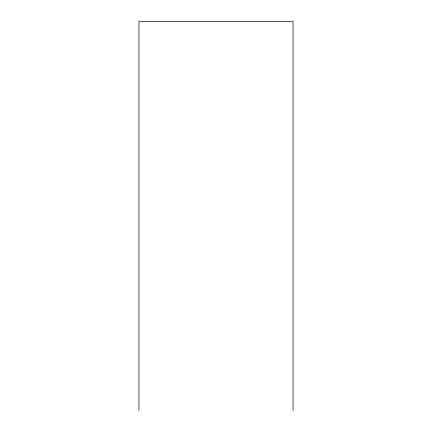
<?xml version="1.0" encoding="UTF-8"?>
<svg xmlns="http://www.w3.org/2000/svg" width="432" height="432" viewBox="0 0 432 432"><rect width="100%" height="100%" fill="white"/><g stroke="black" fill="none" stroke-linecap="round" stroke-linejoin="round"><path stroke-width="0.65" d="M293.058 410.4L293.058 21.6L138.942 21.6L138.942 410.4"/></g></svg>
